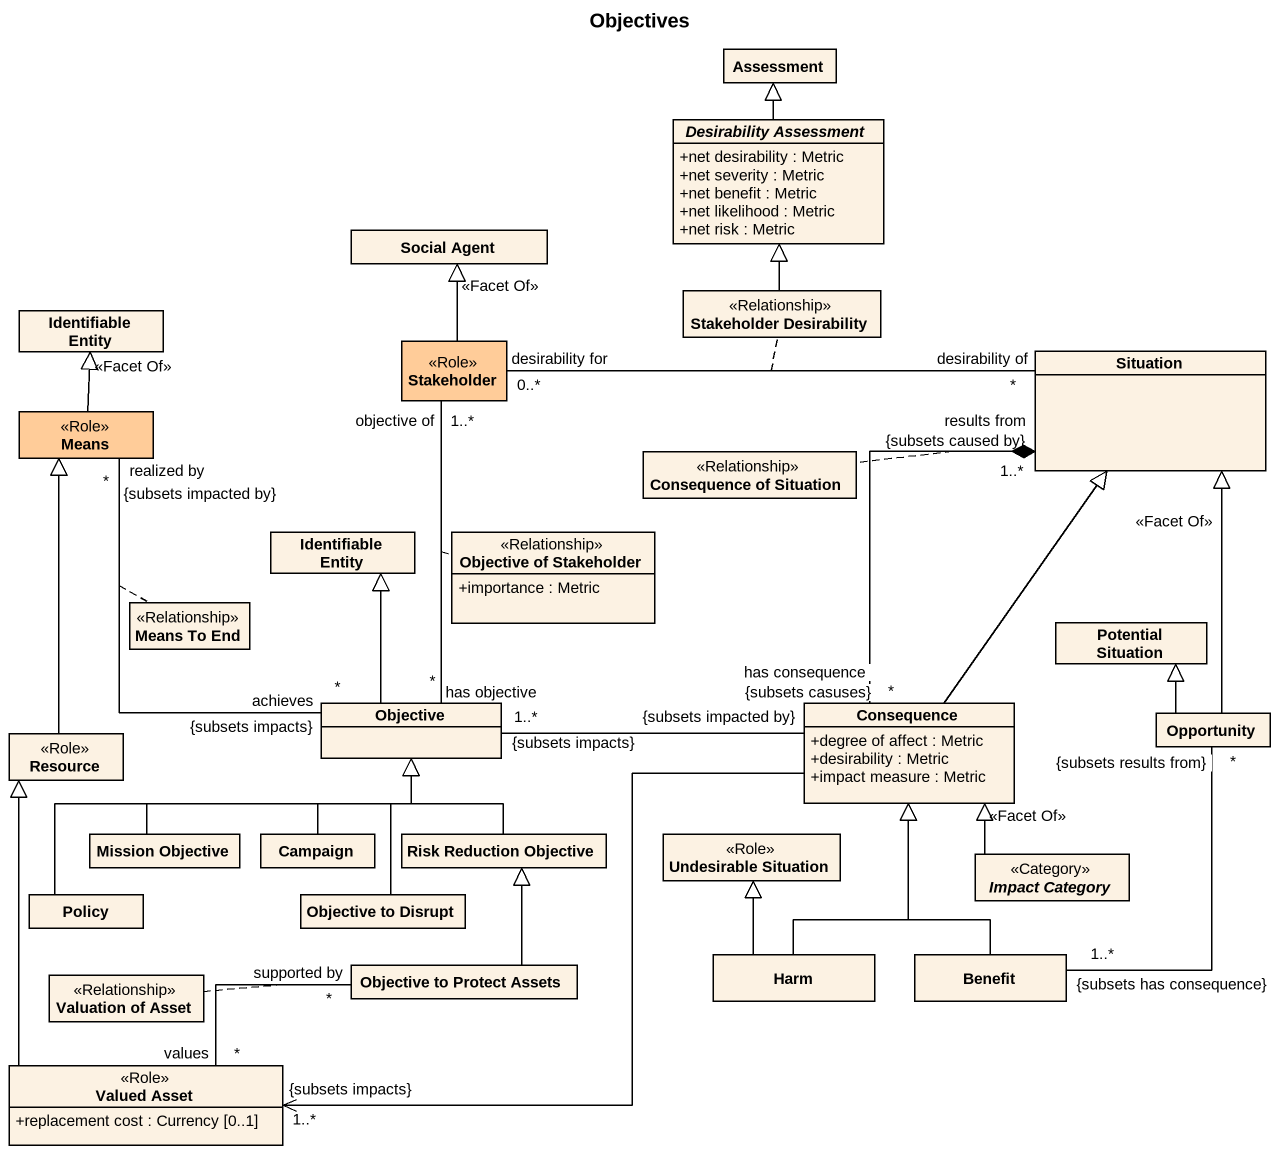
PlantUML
@startuml
title Objectives
hide circle
hide empty members
skinparam classAttributeIconSize 0
class Assessment
abstract class "Desirability Assessment" as Desirability_Assessment {
  +net desirability : Metric
  +net severity : Metric
  +net benefit : Metric
  +net likelihood : Metric
  +net risk : Metric
}
class "Social Agent" as Social_Agent
class "Stakeholder Desirability" as Stakeholder_Desirability <<Relationship>>
class "Identifiable Entity" as Identifiable_Entity
class Stakeholder <<Role>> #FFCC99
class Situation
class Means <<Role>> #FFCC99
class "Consequence of Situation" as Consequence_of_Situation <<Relationship>>
class "Identifiable Entity" as Identifiable_Entity_2
class "Objective of Stakeholder" as Objective_of_Stakeholder <<Relationship>> {
  +importance : Metric
}
class "Means To End" as Means_To_End <<Relationship>>
class "Potential Situation" as Potential_Situation
class Resource <<Role>>
class Objective
class Consequence {
  +degree of affect : Metric
  +desirability : Metric
  +impact measure : Metric
}
class Opportunity
class "Mission Objective" as Mission_Objective
class Campaign
class "Risk Reduction Objective" as Risk_Reduction_Objective
class "Undesirable Situation" as Undesirable_Situation <<Role>>
abstract class "Impact Category" as Impact_Category <<Category>>
class Policy
class "Objective to Disrupt" as Objective_to_Disrupt
class Harm
class Benefit
class "Valuation of Asset" as Valuation_of_Asset <<Relationship>>
class "Objective to Protect Assets" as Objective_to_Protect_Assets
class "Valued Asset" as Valued_Asset <<Role>> {
  +replacement cost : Currency [0..1]
}
Desirability_Assessment -up-|> Assessment
Stakeholder_Desirability -up-|> Desirability_Assessment
Stakeholder -up-|> Social_Agent : <<Facet Of>>
Stakeholder "desirability for\n0..*" -right- "desirability of\n*" Situation
(Stakeholder, Situation) .. Stakeholder_Desirability
Stakeholder "objective of\n1..*" -- "has objective\n*" Objective
(Stakeholder, Objective) .. Objective_of_Stakeholder
Situation "results from\n1..*\n{subsets caused by}" *-- "has consequence\n*\n{subsets casuses}" Consequence
(Situation, Consequence) .. Consequence_of_Situation
Means -up-|> Identifiable_Entity : <<Facet Of>>
Means "realized by\n*\n{subsets impacted by}" -- "achieves\n*\n{subsets impacts}" Objective
(Means, Objective) .. Means_To_End
Resource -up-|> Means
Objective -up-|> Identifiable_Entity_2
Consequence -up-|> Situation
Consequence "{subsets impacted by}" -left- "1..*\n{subsets impacts}" Objective
Consequence -left-> "1..*\n{subsets impacts}" Valued_Asset
Opportunity -up-|> Situation : <<Facet Of>>
Opportunity -up-|> Potential_Situation
Opportunity "{subsets results from}\n*" -- "1..*\n{subsets has consequence}" Benefit
Mission_Objective -right-|> Objective
Campaign -up-|> Objective
Risk_Reduction_Objective -up-|> Objective
Impact_Category -up-|> Consequence : <<Facet Of>>
Policy -right-|> Objective
Objective_to_Disrupt -up-|> Objective
Harm -up-|> Consequence
Harm -up-|> Undesirable_Situation
Benefit -up-|> Consequence
Objective_to_Protect_Assets -up-|> Risk_Reduction_Objective
Objective_to_Protect_Assets "supported by\n*" -left- "values\n*" Valued_Asset
(Objective_to_Protect_Assets, Valued_Asset) .. Valuation_of_Asset
Valued_Asset -up-|> Resource
@enduml
